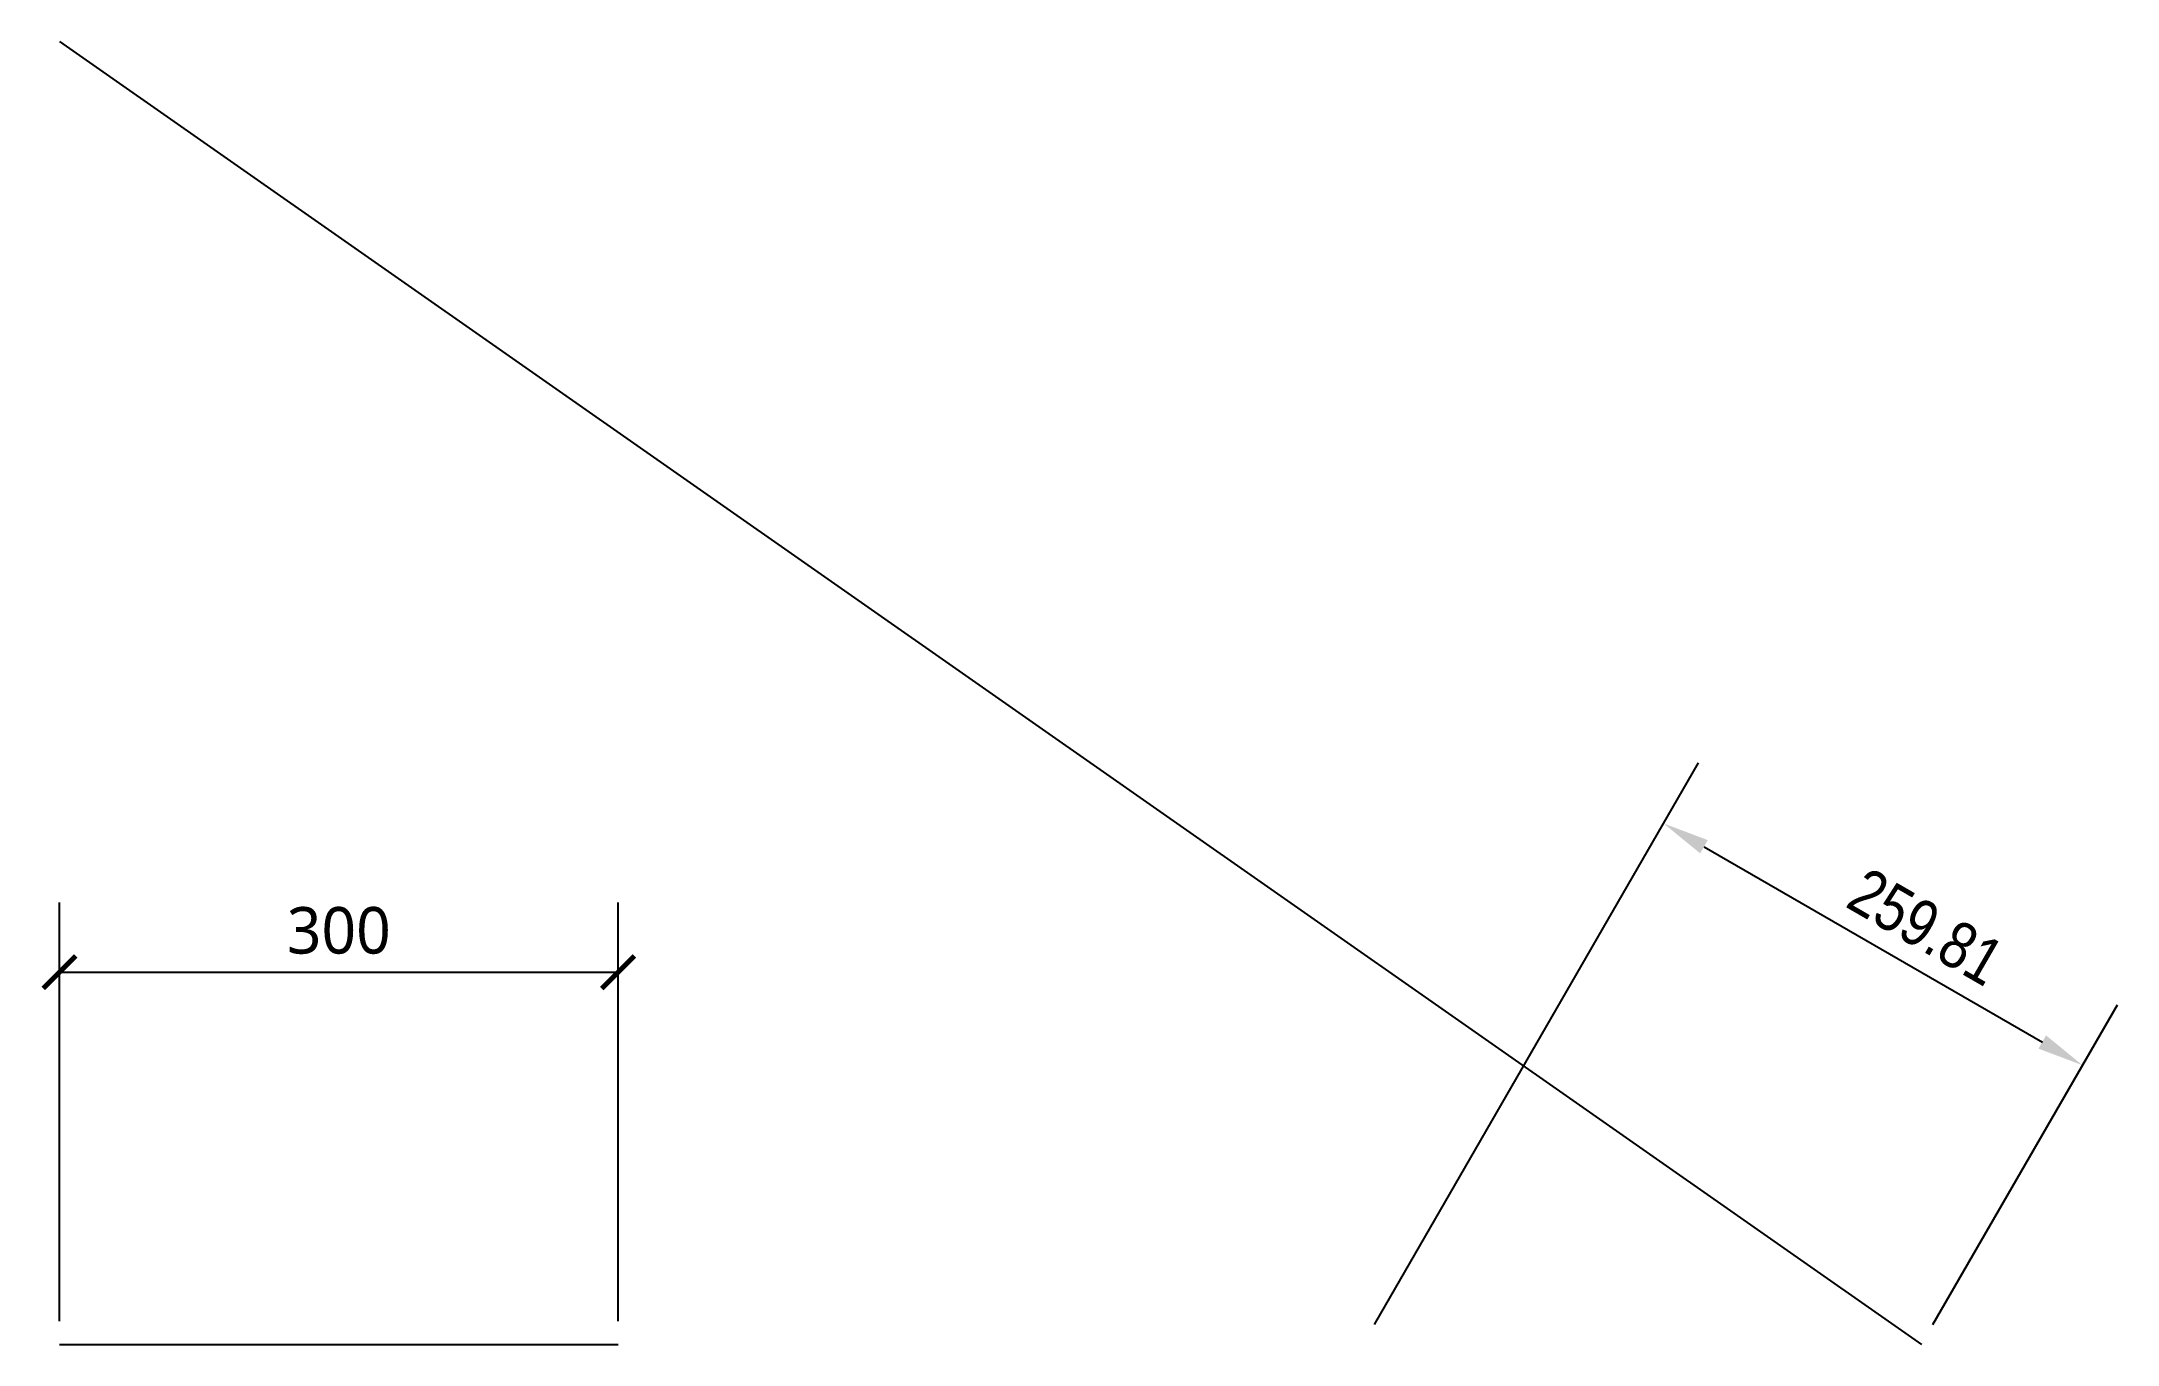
# Model space of a CAD drawing. Extents: x -0.1 to 11.1, y 0 to 7.
import ezdxf
from ezdxf.enums import TextEntityAlignment as Align

# ---------------------------------------------------------------- set-up
doc = ezdxf.new("R2010")
doc.units = 0
doc.styles.add('OpenSans', font='OpenSans-Regular.ttf')
doc.styles.add('OpenSansCondensed-Light', font='OpenSansCondensed-Light.ttf')
doc.dimstyles.new('EZDXF', dxfattribs={"dimtxt": 0.25, "dimasz": 0.175, "dimexe": 0.375, "dimexo": 0.125, "dimgap": 0.1, "dimtad": 1, "dimlfac": 100, "dimzin": 12, "dimblk": 'ARCHTICK', "dimcen": 2.5, "dimazin": 3, "dimtfac": 0.5, "dimtmove": 0, "dimatfit": 3})

# ---------------------------------------------------------------- blocks, each defined once
blk = doc.blocks.new('_ARCHTICK')
at = {"color": 0, "linetype": 'BYBLOCK', "const_width": 0.15}
blk.add_lwpolyline([(-0.5, -0.5), (0.5, 0.5)], dxfattribs=at)
blk = doc.blocks.new('*D1')
for p, q in [((0, 0.125), (0, 2.375)), ((3, 0.125), (3, 2.375)), ((0, 2), (3, 2))]:
    blk.add_line(p, q)
at = {"layer": 'Defpoints'}
for p in [(0, 2), (0, 0), (3, 0)]:
    blk.add_point(p, dxfattribs=at)
at = {"xscale": 0.175, "yscale": 0.175, "rotation": 180}
blk.add_blockref('_ARCHTICK', (0, 2), dxfattribs=at)
at = {"xscale": 0.175, "yscale": 0.175}
blk.add_blockref('_ARCHTICK', (3, 2), dxfattribs=at)
at = {"style": 'OpenSans'}
blk.add_text('300', height=0.25, dxfattribs=at).set_placement((1.5, 2.225), align=Align.MIDDLE_CENTER)
blk = doc.blocks.new('_CLOSEDFILLED')
at = {"color": 0, "linetype": 'BYBLOCK'}
blk.add_solid([(-1, 0.164), (0, 0), (-1, -0.164)], dxfattribs=at)
blk = doc.blocks.new('*D2')
for p, q in [((7.062, 0.108), (8.804, 3.124)), ((8.833, 2.674), (10.65, 1.625)), ((10.062, 0.108), (11.054, 1.825))]:
    blk.add_line(p, q)
at = {"layer": 'Defpoints'}
for p in [(8.616, 2.799), (7, 0), (10, 0)]:
    blk.add_point(p, dxfattribs=at)
at = {"xscale": 0.25, "yscale": 0.25}
for p, rotation in [((8.616, 2.799), 150), ((10.866, 1.5), -30)]:
    blk.add_blockref('_CLOSEDFILLED', p, dxfattribs=dict(at, rotation=rotation))
at = {"style": 'OpenSansCondensed-Light'}
blk.add_text('259.81', height=0.25, rotation=-30, dxfattribs=at).set_placement((10.026, 2.245), align=Align.MIDDLE_CENTER)

msp = doc.modelspace()

# ---------------------------------------------------------------- linework, layer by layer
for p, q in [((0, 7), (10, 0)), ((0, 0), (3, 0))]:
    msp.add_line(p, q)

# ---------------------------------------------------------------- dimensions: what is measured, and where the dimension line sits
dim = msp.add_linear_dim(base=(8.61603, 2.79904), p1=(7, 0), p2=(10, 0), angle=330, dimstyle='EZDXF', override={"dimasz": 0.25, "dimsah": 0, "dimtsz": 0, "dimdle": 0})
dim.commit()
dim.dimension.update_dxf_attribs({"geometry": '*D2', "text_midpoint": (10.0259, 2.24486)})
dim = msp.add_linear_dim(base=(0, 2), p1=(0, 0), p2=(3, 0), dimstyle='EZDXF')
dim.commit()
dim.dimension.update_dxf_attribs({"geometry": '*D1', "text_midpoint": (1.5, 2.225)})

doc.saveas('drawing.dxf')
